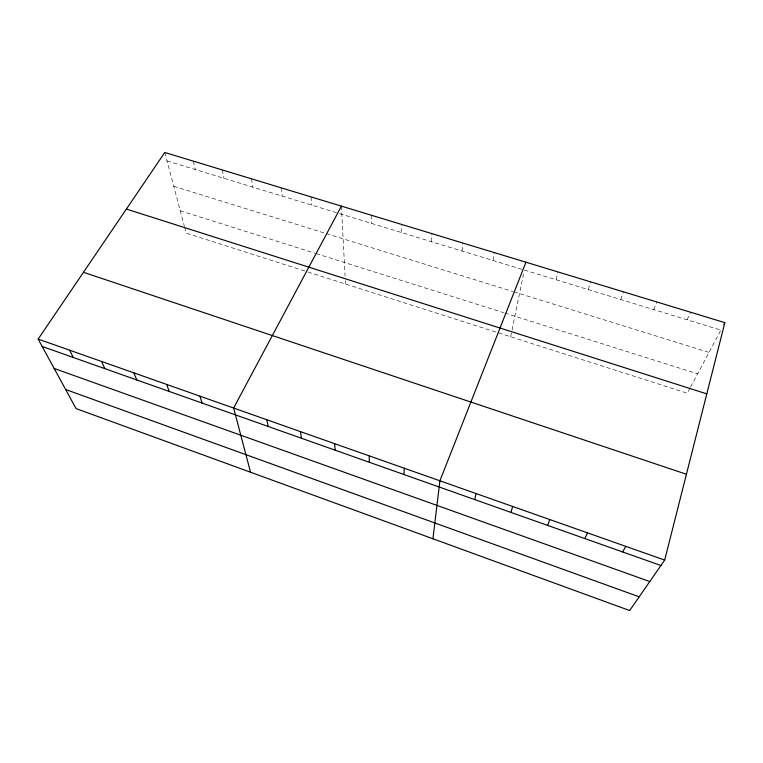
<?xml version="1.0" encoding="UTF-8"?>
<svg xmlns="http://www.w3.org/2000/svg" width="763" height="763" viewBox="0 0 763 763"><rect width="100%" height="100%" fill="white"/><g stroke="black" fill="none" stroke-linecap="round" stroke-linejoin="round"><path stroke-width="0.57" stroke-dasharray="3.81 2.86" d="M401.204 232.448L401.424 224.37M431.419 241.68L431.972 233.65M462.006 251.027L462.903 243.054M492.974 260.488L494.224 252.572M510.657 336.779L511.83 331.066M512.059 329.931L523.866 272.305M556.065 279.763L558.039 271.962M588.197 289.578L590.552 281.843M620.739 299.516L623.485 291.847M653.7 309.587L656.838 301.986M687.072 319.783L690.629 312.248M690.019 388.109L687.301 393.212L305.839 271.351M690.563 387.079L721.874 328.243M167.021 160.907L338.505 213.297M339.621 213.64L522.083 269.377M524.324 270.064L720.882 330.112M173.754 186.258L325.238 233.287M326.364 233.631L512.774 291.495M513.9 291.847L709.008 352.411M180.259 210.769L315.119 253.268M316.235 253.621L503.628 312.677M504.744 313.03L697.62 373.813M304.714 270.989L186.191 233.125L184.703 227.536M164.779 152.466L184.408 226.42M193.335 161.136L195.29 169.548M222.233 169.92L223.902 178.284M251.485 178.809L252.849 187.126M281.089 187.803L282.157 196.081M311.066 196.911L311.819 205.142M341.414 206.134L345.076 276.082M345.315 280.622L345.496 284.017M371.238 215.195L371.343 223.33"/><path stroke-width="1.14" d="M404.009 474.548L404.304 468.244M432.936 538.773L439.898 480.804L525.936 262.205M474.805 499.612L476.017 493.537M664.678 560.08L724.85 322.644L164.779 152.466L38.15 339.096L76.052 408.587L629.656 610.534L664.678 560.08L38.15 339.096M510.962 512.412L512.65 506.46M547.634 525.392L549.827 519.574M584.849 538.564L587.548 532.87M723.858 324.513L724.85 322.644M341.414 206.134L233.631 408.043L250.55 472.249M622.608 551.935L625.822 546.375M126.381 209.062L706.805 393.87M83.472 272.305L686.433 474.252M42.165 346.459L660.92 565.497M54.144 368.434L649.771 581.559M65.637 389.502L639.165 596.828M69.614 350.198L73.286 357.475M101.517 361.452L104.836 368.643M133.859 372.859L136.815 379.964M166.658 384.428L169.233 391.438M199.906 396.15L202.1 403.074M266.821 419.755L268.223 426.479M300.479 431.62L301.471 438.248M334.595 443.656L335.176 450.189M369.206 455.864L369.359 462.283"/></g></svg>
